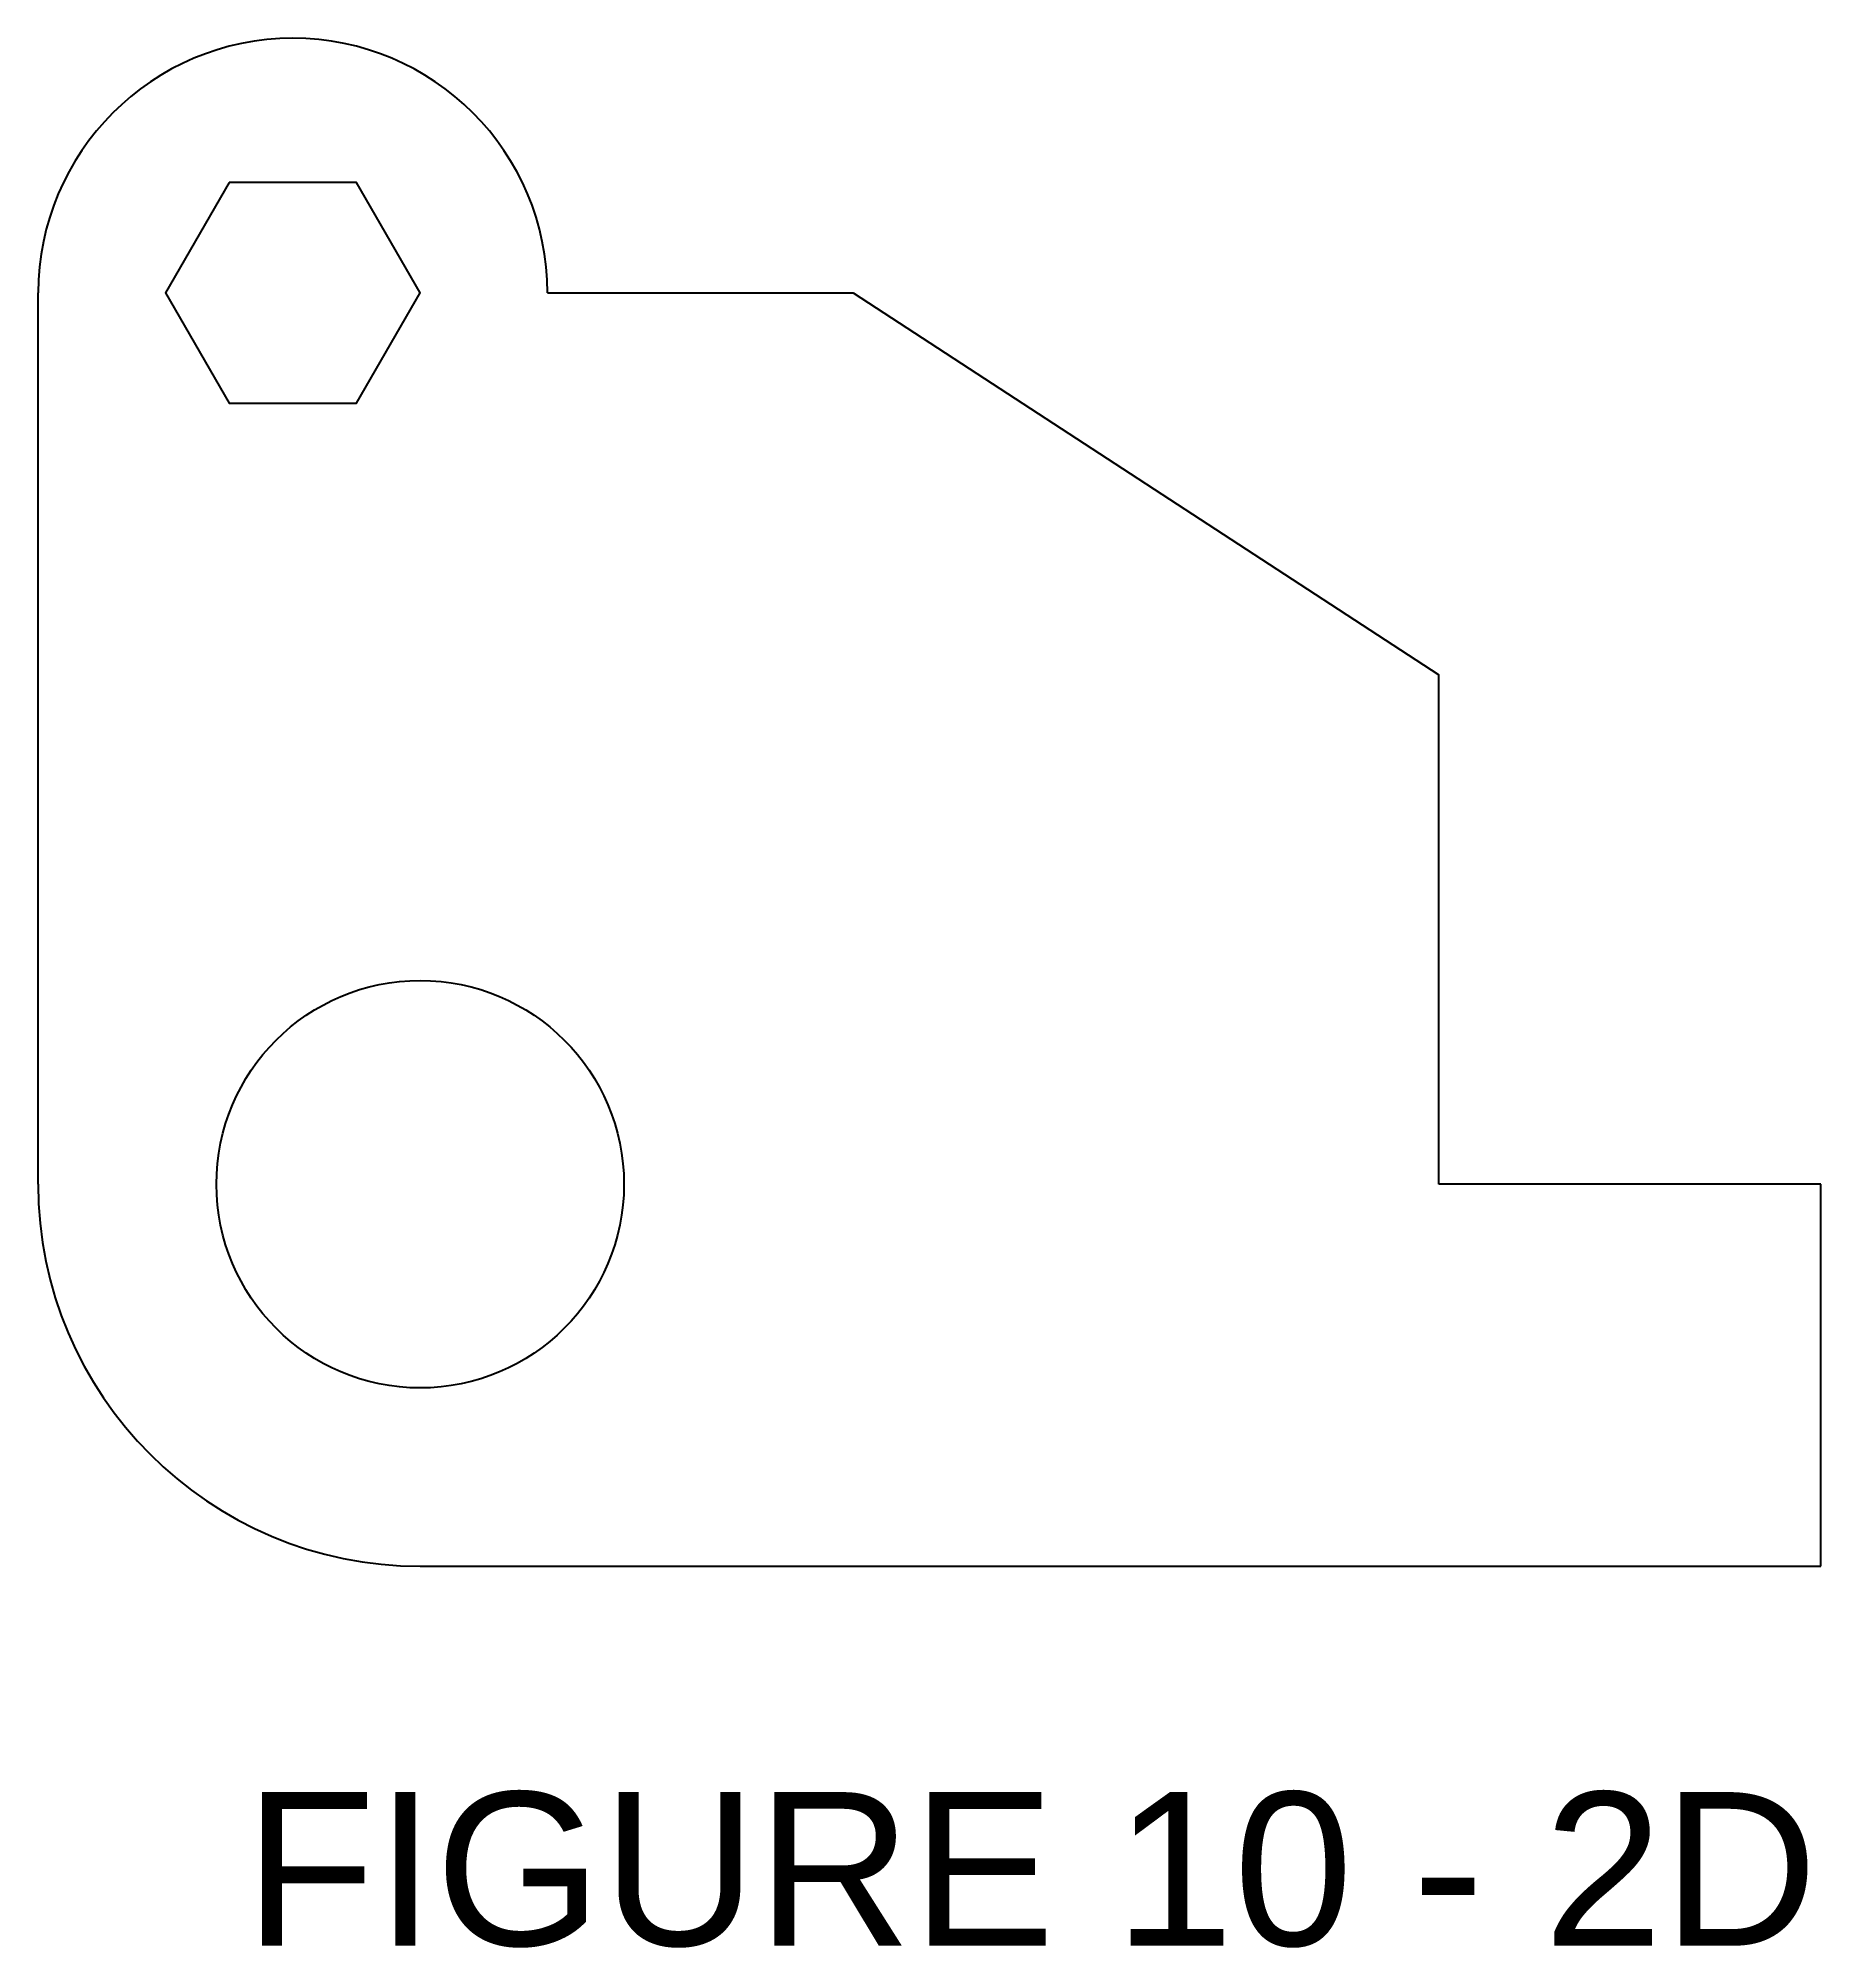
# Model space of a CAD drawing. Header units: millimetres. Extents: x 2081 to 2197, y 1479 to 1604.
import ezdxf

# ---------------------------------------------------------------- set-up
doc = ezdxf.new("R2010")
doc.units = ezdxf.units.MM
doc.styles.get("Standard").update_dxf_attribs({"font": 'arial.ttf'})

msp = doc.modelspace()

# ---------------------------------------------------------------- linework, layer by layer
for p, q in [((2081.12, 1529.18), (2081.12, 1587.23)), ((2114.29, 1587.23), (2134.19, 1587.23)), ((2134.19, 1587.23), (2172.34, 1562.35)), ((2172.34, 1529.18), (2172.34, 1562.35)), ((2197.22, 1529.18), (2172.34, 1529.18)), ((2197.22, 1504.3), (2197.22, 1529.18)), ((2106, 1504.3), (2197.22, 1504.3))]:
    msp.add_line(p, q)
msp.add_lwpolyline([(2093.56, 1594.41), (2089.42, 1587.23), (2093.56, 1580.05), (2101.85, 1580.05), (2106, 1587.23), (2101.85, 1594.41)], close=True)
msp.add_circle((2106, 1529.18), 13.27)
for centre, radius, start, end in [((2097.71, 1587.23), 16.58, 0, 180), ((2106, 1529.18), 24.88, 180, 270)]:
    msp.add_arc(centre, radius, start, end)

# ---------------------------------------------------------------- texts
at = {"insert": (2094.56, 1489.59), "char_height": 10, "attachment_point": 1}
msp.add_mtext_dynamic_manual_height_columns('FIGURE 10 - 2D', width=235.2641, gutter_width=12.5, heights=[0], dxfattribs=at)

doc.saveas('drawing.dxf')
